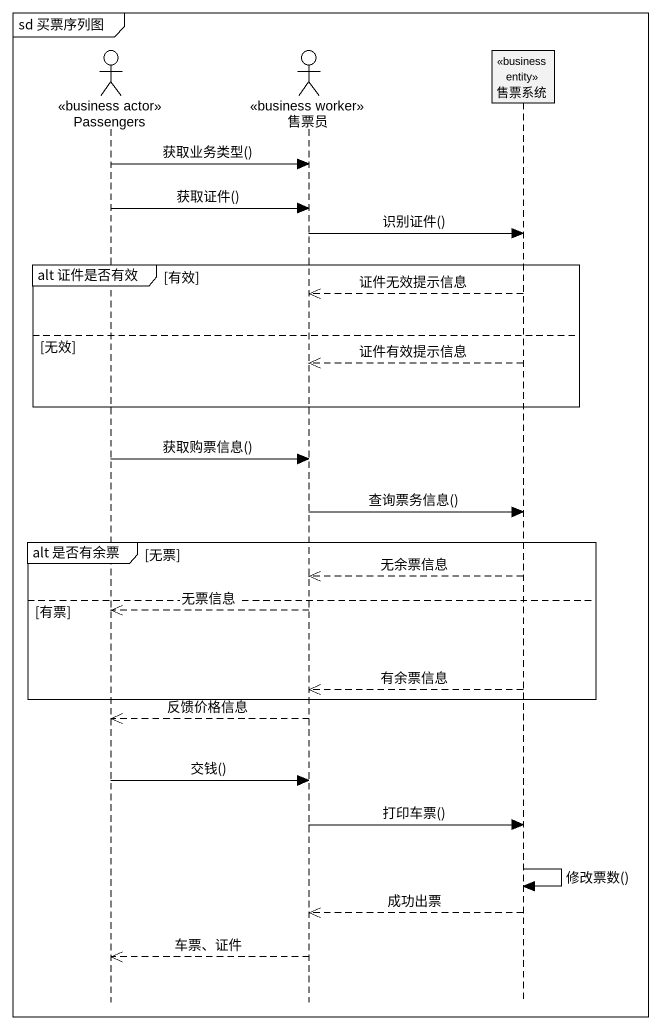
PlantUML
@startuml
mainframe sd 买票序列图
hide footbox
actor Passengers <<business actor>>
actor 售票员 <<business worker>>
participant 售票系统 <<business entity>>

Passengers -> 售票员 : 获取业务类型()
Passengers -> 售票员 : 获取证件()
售票员 -> 售票系统 : 识别证件()
group alt 证件是否有效 [有效]
  售票系统 -->> 售票员 : 证件无效提示信息
else 无效
  售票系统 -->> 售票员 : 证件有效提示信息
end
Passengers -> 售票员 : 获取购票信息()
售票员 -> 售票系统 : 查询票务信息()
group alt 是否有余票 [无票]
  售票系统 -->> 售票员 : 无余票信息
else 有票
  售票员 -->> Passengers : 无票信息
  售票系统 -->> 售票员 : 有余票信息
end
售票员 -->> Passengers : 反馈价格信息
Passengers -> 售票员 : 交钱()
售票员 -> 售票系统 : 打印车票()
售票系统 -> 售票系统 : 修改票数()
售票系统 -->> 售票员 : 成功出票
售票员 -->> Passengers : 车票、证件
@enduml
